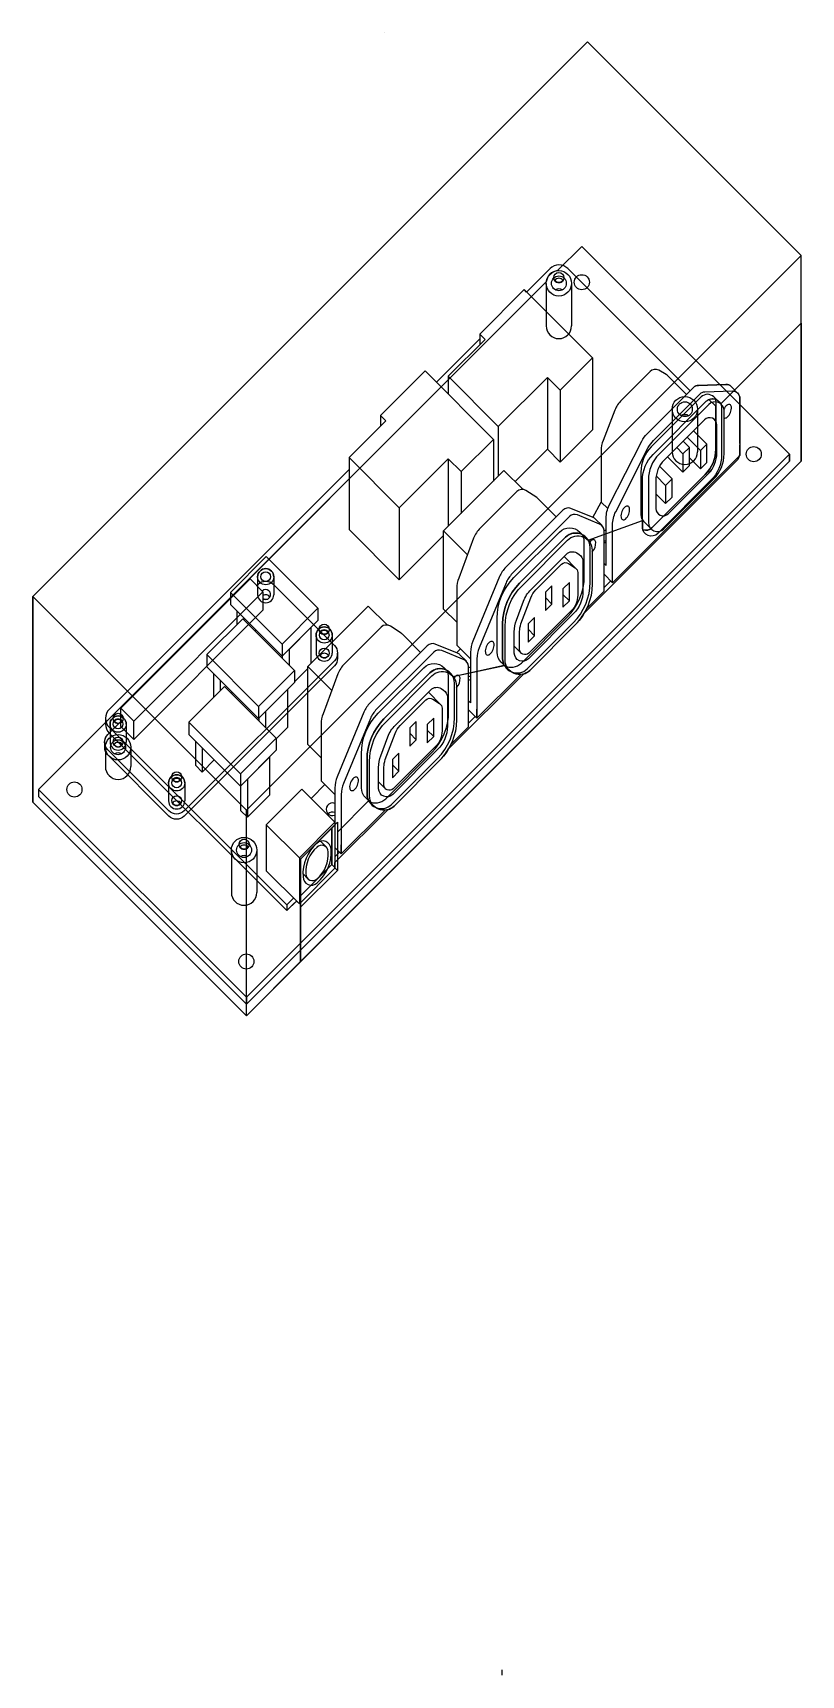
# Model space of a CAD drawing. Header units: inches. Extents: x -2.8 to 5.6, y -8.4 to 9.5.
import ezdxf

# ---------------------------------------------------------------- set-up
doc = ezdxf.new("R2010")
doc.units = ezdxf.units.IN
doc.header["$MEASUREMENT"] = 0
for name, color, linetype, true_color in [('Back Intersection', 7, 'Continuous', 0x713205), ('Enclosure Bottom Outline', 7, 'Continuous', 0x00175c), ('Enclosure Top', 7, 'Continuous', 0xf2fe9a), ('Enclosure Top Outline', 7, 'Continuous', 0xc0d902), ('Enclosure Top Outline Back', 7, 'Continuous', 0x8a9d02), ('Front Intersection', 7, 'Continuous', 0xdc5004), ('PCB Front', 7, 'Continuous', 0xfac2f4), ('PCB Outline', 7, 'Continuous', 0x750000), ('RPi Outline', 7, 'Continuous', 0x2a0038), ('Spacers', 7, 'Continuous', 0x9ee5fa), ('Spacers Outline', 7, 'Continuous', 0x0ba6d5)]:
    doc.layers.add(name, color=color, linetype=linetype, true_color=true_color)
for name, color, linetype in [('Enclosure Bottom', 160, 'Continuous'), ('PCB Back', 1, 'Continuous'), ('RPi', 202, 'Continuous')]:
    doc.layers.add(name, color=color, linetype=linetype)

msp = doc.modelspace()

# ---------------------------------------------------------------- linework, layer by layer
at = {"layer": 'Back Intersection'}
msp.add_lwpolyline([(0.15, 0.1), (0.15, -0.621), (0.15, 0.1), (0.491, 0.441), (0.491, 0.841), (0.554, 0.904), (0.554, 0.795), (0.895, 1.138), (0.896, 1.135, 0.331416), (1.082, 1.162), (1.587, 1.667, 0.198912), (1.771, 2.113), (1.771, 2.493, 0.119138), (1.754, 2.564), (1.818, 2.501), (2.381, 2.62, 0.331416), (2.567, 2.647), (3.072, 3.152, 0.198912), (3.256, 3.598), (3.256, 3.978, 0.124309), (3.237, 4.052, -0.009107), (3.242, 4.049), (3.298, 3.993), (3.893, 4.209), (3.893, 4.135, 0.077234), (3.898, 4.105, 0.280454), (3.997, 4.129), (4.58, 4.712, 0.198912), (4.695, 4.99), (4.695, 5.459), (4.621, 5.533, -0.220134), (4.703, 5.532), (4.749, 5.486), (5.63, 6.367), (5.63, 4.859), (0.15, -0.621)], format="xyb", dxfattribs=at)
at = {"layer": 'Enclosure Bottom'}
for p, q in [((2.839, 6.804), (2.839, 6.338)), ((3.117, 6.804), (3.117, 6.338)), ((4.218, 5.426), (4.218, 4.96)), ((4.496, 5.426), (4.496, 4.96)), ((-0.443, -1.086), (5.503, 4.859)), ((5.503, 4.934), (5.503, 4.859)), ((0.469, 4.448), (-2.717, 1.263)), ((-1.986, 1.725), (-1.986, 1.513)), ((-1.708, 1.725), (-1.708, 1.513)), ((-2.717, 1.263), (-2.717, 1.188)), ((-2.717, 1.188), (-0.443, -1.086)), ((-0.607, 0.6), (-0.607, 0.134)), ((-0.329, 0.6), (-0.329, 0.134)), ((-0.443, -1.011), (-0.443, -1.086))]:
    msp.add_line(p, q, dxfattribs=at)
msp.add_lwpolyline([(2.84, 6.819), (-2.717, 1.263), (-0.443, -1.011), (5.503, 4.934), (3.229, 7.208), (2.964, 6.943)], dxfattribs=at)
for centre, radius in [((2.978, 6.804), 0.139), ((2.978, 6.804), 0.0815), ((3.229, 6.816), 0.0825), ((4.357, 5.426), 0.139), ((4.357, 5.426), 0.0815), ((5.111, 4.934), 0.0825), ((-1.847, 1.725), 0.139), ((-1.847, 1.725), 0.0815), ((-2.325, 1.263), 0.0825), ((-0.468, 0.6), 0.139), ((-0.468, 0.6), 0.0815), ((-0.443, -0.62), 0.0825)]:
    msp.add_circle(centre, radius, dxfattribs=at)
for centre, radius, start, end in [((2.978, 6.667), 0.077, 58.8487, 121.1513), ((2.978, 6.338), 0.139, 180, 360), ((4.357, 5.289), 0.077, 58.8487, 121.1513), ((4.357, 4.96), 0.139, 180, 360), ((-1.847, 1.588), 0.077, 58.8487, 121.1513), ((-1.847, 1.513), 0.139, 180, 0), ((-0.468, 0.463), 0.077, 58.8487, 121.1513), ((-0.468, 0.134), 0.139, 180, 360)]:
    msp.add_arc(centre, radius, start, end, dxfattribs=at)
at = {"layer": 'Enclosure Bottom Outline'}
msp.add_line((0.469, 4.448), (-2.717, 1.263), dxfattribs=at)
msp.add_lwpolyline([(-0.443, -1.086), (5.503, 4.859), (5.503, 4.934), (3.229, 7.208), (2.964, 6.943, 0.353274), (2.84, 6.819), (-2.717, 1.263), (-2.717, 1.188)], format="xyb", close=True, dxfattribs=at)
for centre in [(3.229, 6.816), (5.111, 4.934), (-2.325, 1.263), (-0.443, -0.62)]:
    msp.add_circle(centre, 0.0825, dxfattribs=at)
at = {"layer": 'Enclosure Top'}
for p, q in [((-2.78, 3.374), (3.292, 9.447)), ((5.63, 7.109), (3.292, 9.447)), ((-0.443, 1.036), (5.63, 7.109)), ((5.63, 4.859), (5.63, 7.109)), ((4.695, 5.459), (4.621, 5.533)), ((-0.443, -1.214), (5.63, 4.859)), ((4.326, 3.555), (-0.443, -1.214)), ((-0.443, 1.036), (-2.78, 3.374)), ((-2.78, 1.124), (-2.78, 3.374)), ((-0.443, -1.214), (-2.78, 1.124)), ((-0.443, -1.214), (-0.443, 1.036)), ((0.15, 0.5), (0.554, 0.904)), ((0.554, 0.904), (0.554, 0.377)), ((0.491, 0.841), (0.491, 0.441)), ((0.15, 0.5), (0.15, -0.027)), ((0.15, 0.1), (0.491, 0.441)), ((0.15, -0.027), (0.554, 0.377)), ((0.554, 0.377), (0.491, 0.441)), ((-0.443, -1.011), (-0.443, -1.086))]:
    msp.add_line(p, q, dxfattribs=at)
for points in [[(3.893, 4.135), (3.893, 4.652, -0.198912), (4.009, 4.93), (4.592, 5.513, -0.668179), (4.759, 5.444), (4.759, 4.927, -0.198912), (4.643, 4.648), (4.061, 4.065, -0.668179)], [(3.052, 4.025), (2.547, 3.52, 0.198912), (2.362, 3.075), (2.362, 2.695, 0.668179), (2.63, 2.584), (3.135, 3.088, 0.198912), (3.32, 3.534), (3.32, 3.914, 0.668179)], [(1.567, 2.54), (1.062, 2.035, 0.198912), (0.878, 1.59), (0.878, 1.21, 0.668179), (1.146, 1.099), (1.65, 1.604, 0.198912), (1.835, 2.049), (1.835, 2.429, 0.668179)]]:
    msp.add_lwpolyline(points, format="xyb", close=True, dxfattribs=at)
for points in [[(4.691, 5.537, -0.077234), (4.695, 5.507), (4.695, 4.99, -0.198912), (4.58, 4.712), (3.997, 4.129, -0.280454), (3.898, 4.105, -0.280454)], [(2.381, 2.62, 0.331416), (2.567, 2.647), (3.072, 3.152, 0.198912), (3.256, 3.598), (3.256, 3.978, 0.124309), (3.237, 4.052, 0.124309)], [(0.896, 1.135, 0.331416), (1.082, 1.162), (1.587, 1.667, 0.198912), (1.771, 2.113), (1.771, 2.493, 0.124309), (1.752, 2.567, 0.124309)]]:
    msp.add_lwpolyline(points, format="xyb", dxfattribs=at)
msp.add_arc((2.992, 3.075), 0.63, 135, 180, dxfattribs=at)
at = {"layer": 'Enclosure Top Outline'}
for p, q in [((-2.78, 3.374), (3.292, 9.447)), ((5.63, 7.109), (3.292, 9.447)), ((5.63, 4.859), (5.63, 7.109)), ((-0.443, -1.214), (5.63, 4.859)), ((4.326, 3.555), (-0.443, -1.214)), ((-2.78, 1.124), (-2.78, 3.374)), ((-0.443, -1.214), (-2.78, 1.124))]:
    msp.add_line(p, q, dxfattribs=at)
for points in [[(3.893, 4.209), (3.893, 4.652, -0.198912), (4.009, 4.93), (4.592, 5.513, -0.091137), (4.621, 5.533)], [(3.237, 4.052, 0.331416), (3.052, 4.025), (2.547, 3.52, 0.198912), (2.362, 3.075), (2.362, 2.695, 0.119138), (2.38, 2.623, 0.119138)], [(1.754, 2.564, 0.005095), (1.752, 2.567, 0.331416), (1.567, 2.54), (1.062, 2.035, 0.198912), (0.878, 1.59), (0.878, 1.21, 0.119138), (0.895, 1.138, 0.119138)]]:
    msp.add_lwpolyline(points, format="xyb", dxfattribs=at)
msp.add_lwpolyline([(0.491, 0.841), (0.15, 0.5), (0.15, 0.1)], dxfattribs=at)
msp.add_arc((2.992, 3.075), 0.63, 135, 180, dxfattribs=at)
at = {"layer": 'Enclosure Top Outline Back'}
for points in [[(4.621, 5.533), (4.695, 5.459), (4.695, 4.99, -0.198912), (4.58, 4.712), (3.997, 4.129, -0.280454), (3.898, 4.105, -0.077234), (3.893, 4.135), (3.893, 4.209)], [(2.381, 2.62, 0.331416), (2.567, 2.647), (3.072, 3.152, 0.198912), (3.256, 3.598), (3.256, 3.978, 0.124309), (3.237, 4.052)], [(0.895, 1.138, 0.005095), (0.896, 1.135, 0.331416), (1.082, 1.162), (1.587, 1.667, 0.198912), (1.771, 2.113), (1.771, 2.493, 0.119138), (1.754, 2.564, 0.119138)]]:
    msp.add_lwpolyline(points, format="xyb", dxfattribs=at)
at = {"layer": 'Front Intersection'}
msp.add_lwpolyline([(5.63, 6.349), (5.63, 7.109), (3.292, 9.447), (-2.78, 3.374), (-2.78, 1.124), (-0.443, -1.214), (0.15, -0.621), (0.15, 0.5), (0.554, 0.904), (0.554, 0.795), (0.895, 1.138, -0.119138), (0.878, 1.21), (0.878, 1.59, -0.198912), (1.062, 2.035), (1.567, 2.54, -0.32577), (1.75, 2.569), (1.818, 2.501), (2.38, 2.623, -0.119138), (2.362, 2.695), (2.362, 3.075, -0.198912), (2.547, 3.52), (3.052, 4.025, -0.341553), (3.242, 4.049), (3.298, 3.993), (3.893, 4.209), (3.893, 4.652, -0.198912), (4.009, 4.93), (4.592, 5.513, -0.317644), (4.703, 5.532), (4.749, 5.486), (5.63, 6.367)], format="xyb", dxfattribs=at)
at = {"layer": 'PCB Back'}
for p, q in [((2.112, 6.249), (2.112, 6.133)), ((3.347, 5.987), (3.347, 5.199)), ((1.766, 5.787), (1.766, 5.593)), ((2.852, 5.775), (2.852, 4.987)), ((4.375, 5.587), (4.17, 5.792)), ((2.993, 5.634), (2.993, 4.846)), ((4.935, 5.603), (4.865, 5.674)), ((1.027, 5.358), (1.027, 5.242)), ((2.314, 5.238), (2.314, 4.692)), ((2.262, 5.096), (2.262, 4.64)), ((4.959, 4.919), (4.959, 5.037)), ((0.681, 4.896), (0.681, 4.108)), ((1.767, 4.884), (1.767, 4.145)), ((4.963, 4.957), (4.963, 5.02)), ((1.716, 4.093), (2.377, 4.755)), ((1.908, 4.743), (1.908, 4.286)), ((2.377, 4.755), (2.583, 4.549)), ((1.23, 4.347), (1.23, 3.559)), ((2.949, 4.248), (2.749, 4.448)), ((3.441, 4.41), (3.514, 4.338)), ((3.451, 4.152), (3.38, 4.222)), ((1.716, 4.093), (1.977, 3.832)), ((1.716, 3.238), (1.716, 4.093)), ((-0.618, 3.42), (-0.618, 3.287)), ((3.474, 3.434), (3.474, 3.534)), ((-0.618, 3.287), (-0.052, 2.721)), ((0.231, 2.609), (0.892, 3.27)), ((0.34, 3.247), (0.34, 3.114)), ((0.892, 3.27), (1.098, 3.064)), ((1.716, 3.238), (1.86, 3.094)), ((-0.542, 3.072), (-0.542, 3.211)), ((-0.471, 3.14), (-0.471, 3.12)), ((-0.052, 2.721), (0.34, 3.114)), ((-0.348, 2.998), (-0.338, 3.008)), ((0.024, 2.797), (0.264, 3.038)), ((0.264, 3.038), (0.264, 2.642)), ((1.464, 2.763), (1.265, 2.963)), ((-0.874, 2.739), (-0.874, 2.606)), ((-0.052, 2.854), (-0.052, 2.721)), ((-0.047, 2.696), (-0.047, 2.726)), ((0.024, 2.797), (0.024, 2.625)), ((1.859, 2.759), (1.901, 2.802)), ((2.011, 2.693), (1.86, 2.843)), ((2.011, 2.693), (1.86, 2.843)), ((1.966, 2.667), (1.895, 2.738)), ((-0.874, 2.606), (-0.309, 2.04)), ((-0.798, 2.273), (-0.798, 2.53)), ((0.084, 2.44), (0.231, 2.587)), ((0.084, 2.566), (0.084, 2.433)), ((0.231, 2.609), (0.492, 2.347)), ((0.231, 1.754), (0.231, 2.609)), ((-0.728, 2.459), (-0.728, 2.344)), ((-0.309, 2.04), (0.084, 2.433)), ((-0.233, 2.116), (0.008, 2.357)), ((0.008, 2.357), (0.008, 1.94)), ((-0.606, 2.316), (-0.595, 2.327)), ((-0.309, 2.173), (-0.309, 2.04)), ((2.011, 2.212), (1.989, 2.234)), ((-1.985, 2.042), (-1.985, 1.979)), ((-1.073, 1.999), (-1.073, 1.866)), ((-0.303, 2.014), (-0.303, 2.045)), ((-0.233, 2.116), (-0.233, 1.943)), ((2.081, 2.042), (1.989, 2.134)), ((1.989, 1.949), (1.989, 2.049)), ((2.011, 2.112), (2.081, 2.042)), ((2.081, 2.042), (2.011, 2.112)), ((2.081, 2.042), (2.081, 2.142)), ((-1.073, 1.866), (-0.507, 1.3)), ((-0.115, 1.817), (0.008, 1.94)), ((-0.115, 1.825), (-0.115, 1.692)), ((-0.997, 1.525), (-0.997, 1.789)), ((-0.926, 1.719), (-0.926, 1.454)), ((-0.507, 1.3), (-0.115, 1.692)), ((0.231, 1.754), (0.375, 1.609)), ((-0.926, 1.454), (-0.997, 1.525)), ((-0.926, 1.454), (-0.794, 1.586)), ((-0.431, 1.376), (-0.191, 1.616)), ((-0.191, 1.616), (-0.191, 1.199)), ((-0.507, 1.433), (-0.507, 1.3)), ((-0.502, 1.03), (-0.502, 1.305)), ((-0.431, 1.376), (-0.431, 0.959)), ((-0.225, 0.877), (0.164, 1.267)), ((0.526, 0.905), (0.164, 1.267)), ((0.272, 1.172), (0.416, 1.317)), ((0.526, 1.208), (0.375, 1.358)), ((0.526, 1.208), (0.375, 1.358)), ((-0.431, 0.959), (-0.191, 1.199)), ((-0.431, 0.959), (-0.502, 1.03)), ((0.137, 0.515), (0.526, 0.905)), ((0.526, 0.905), (0.526, 0.401)), ((0.137, 0.515), (-0.225, 0.877)), ((-0.225, 0.877), (-0.225, 0.373)), ((0.433, 0.63), (0.367, 0.696)), ((0.526, 0.628), (0.596, 0.557)), ((0.596, 0.557), (0.526, 0.628)), ((0.596, 0.557), (0.526, 0.627)), ((0.596, 0.557), (0.596, 0.657)), ((-0.225, 0.373), (0.137, 0.011)), ((0.137, 0.515), (0.137, 0.011)), ((0.137, 0.011), (0.526, 0.401)), ((0.23, 0.286), (0.177, 0.339)), ((0, 0), (0, -0.063))]:
    msp.add_line(p, q, dxfattribs=at)
for points in [[(4.415, 5.626), (3.076, 6.965, 0.414214), (2.881, 6.965), (2.625, 6.709)], [(4.17, 5.792, 0.066556), (4.153, 5.805), (4.071, 5.852, 0.33833), (3.976, 5.839), (3.662, 5.525, 0.104018), (3.592, 5.417), (3.462, 5.085, 0.092971), (3.441, 4.972), (3.441, 4.41)], [(3.496, 3.715), (3.496, 4.232, -0.118087), (3.53, 4.374), (3.886, 5.076, -0.078971), (3.944, 5.156), (4.452, 5.664, -0.190563), (4.506, 5.687), (4.806, 5.697, -0.207289), (4.865, 5.674)], [(4.819, 5.471, 0.103171), (4.785, 5.427, 0.103171)], [(4.787, 5.332, 0.321019), (4.819, 5.338, 0.243385), (4.866, 5.452, 0.659306), (4.819, 5.471)], [(4.959, 4.985, 0.131079), (4.959, 5.056)], [(3.256, 3.193), (4.923, 4.86, 0.198912), (4.963, 4.957)], [(0.681, 4.765), (-1.944, 2.14, 0.414214), (-1.944, 1.944), (0, 0), (0.074, 0.074)], [(2.749, 4.448, 0.051489), (2.737, 4.458), (2.618, 4.536, 0.35515), (2.519, 4.526), (2.117, 4.125, 0.106686), (2.045, 4.013), (1.881, 3.576, 0.090309), (1.86, 3.465), (1.86, 2.843)], [(3.38, 4.222, 0.100068), (3.354, 4.24), (3.109, 4.339, 0.301643), (3.023, 4.322), (2.397, 3.696, 0.098221), (2.329, 3.594), (2.035, 2.886, 0.098762), (2.011, 2.765), (2.011, 2.212)], [(3.705, 4.357, 0.240938), (3.658, 4.244, 0.676723), (3.706, 4.224, 0.243385), (3.752, 4.338, 0.659306), (3.705, 4.357)], [(3.282, 3.242), (3.474, 3.434), (3.474, 4.096, 0.305052), (3.424, 4.169), (3.18, 4.269, 0.301643), (3.094, 4.251), (2.468, 3.626, 0.098221), (2.4, 3.524), (2.105, 2.815, 0.098762), (2.081, 2.694), (2.081, 2.042), (2.561, 2.521)], [(3.334, 3.99, 0.052585), (3.315, 3.97, 0.052585)], [(3.342, 3.864, 0.22357), (3.381, 3.971, 0.659306), (3.334, 3.99)], [(1.265, 2.963, 0.051489), (1.252, 2.973), (1.133, 3.051, 0.35515), (1.034, 3.041), (0.632, 2.64, 0.106686), (0.56, 2.528), (0.396, 2.091, 0.090309), (0.375, 1.98), (0.375, 1.358)], [(2.22, 2.876, 0.240938), (2.173, 2.764, 0.676723), (2.221, 2.743, 0.243385), (2.268, 2.857, 0.659306), (2.22, 2.876)], [(1.895, 2.738, 0.100068), (1.869, 2.755), (1.624, 2.854, 0.301643), (1.538, 2.837), (0.913, 2.211, 0.098221), (0.844, 2.109), (0.55, 1.401, 0.098762), (0.526, 1.28), (0.526, 0.905)], [(1.797, 1.757), (1.989, 1.949), (1.989, 2.611, 0.305052), (1.94, 2.684), (1.695, 2.784, 0.301643), (1.609, 2.766), (0.983, 2.141, 0.098221), (0.915, 2.039), (0.621, 1.33, 0.098762), (0.596, 1.209), (0.596, 0.557), (1.076, 1.036)], [(1.849, 2.505, 0.052585), (1.83, 2.485, 0.052585)], [(1.857, 2.379, 0.22357), (1.896, 2.486, 0.659306), (1.849, 2.505)], [(-1.985, 1.979, 0.198912), (-1.944, 1.881), (0, -0.063), (0.074, 0.011)], [(0.735, 1.391, 0.240938), (0.688, 1.279, 0.676723), (0.736, 1.258, 0.243385), (0.783, 1.372, 0.659306), (0.735, 1.391)], [(0.33, 0.674, 0.240938), (0.178, 0.308, 0.676723), (0.332, 0.242, 0.243385), (0.484, 0.612, 0.659306), (0.33, 0.673)], [(0.331, 0.631, 0.240938), (0.209, 0.339, 0.676723), (0.332, 0.286, 0.243385), (0.453, 0.582, 0.659306), (0.33, 0.631)]]:
    msp.add_lwpolyline(points, format="xyb", dxfattribs=at)
for points in [[(2.993, 5.634), (3.347, 5.987), (2.599, 6.735), (2.112, 6.249), (2.17, 6.191), (1.766, 5.787), (2.314, 5.238), (2.852, 5.775)], [(1.908, 4.743), (2.262, 5.096), (1.514, 5.845), (1.027, 5.358), (1.085, 5.3), (0.681, 4.896), (1.23, 4.347), (1.767, 4.884)], [(-0.052, 2.854), (-0.618, 3.42), (-0.225, 3.812), (0.34, 3.247)], [(-0.309, 2.173), (-0.874, 2.739), (-0.482, 3.131), (0.084, 2.566)], [(-0.507, 1.433), (-1.073, 1.999), (-0.681, 2.391), (-0.115, 1.825)]]:
    msp.add_lwpolyline(points, close=True, dxfattribs=at)
for points in [[(2.112, 6.196), (1.637, 5.721)], [(2.498, 4.634), (2.852, 4.987), (2.993, 4.846), (3.347, 5.199)], [(4.959, 4.919), (3.566, 3.527), (3.474, 3.619)], [(3.348, 4.242), (3.441, 4.41)], [(0.681, 4.108), (1.23, 3.559), (1.716, 4.045)], [(3.496, 3.715), (3.474, 3.737)], [(3.474, 3.474), (3.546, 3.546)], [(1.771, 1.708), (2.589, 2.526)], [(1.989, 1.989), (2.062, 2.062)], [(1.078, 1.591), (1.186, 1.877)], [(0.526, 0.463), (1.104, 1.041)], [(0.526, 0.526), (0.577, 0.577)], [(0.074, 0.011), (0.105, 0.042)]]:
    msp.add_lwpolyline(points, dxfattribs=at)
msp.add_lwpolyline([(4.577, 5.617), (4.877, 5.626, -0.42367), (4.959, 5.547), (4.959, 4.919), (3.566, 3.527), (3.566, 4.161, -0.118087), (3.6, 4.304), (3.957, 5.006, -0.078971), (4.015, 5.085), (4.523, 5.594, -0.190563)], format="xyb", close=True, dxfattribs=at)
for centre in [(2.978, 6.867), (0.409, 3.017), (-1.847, 2.042), (-1.206, 1.401), (-0.468, 0.663)]:
    msp.add_circle(centre, 0.055, dxfattribs=at)
for centre, radius, start, end in [((2.978, 6.804), 0.055, 34.9406, 145.0594), ((3.47, 4.034), 0.067, 67.6702, 87.0898), ((3.47, 3.916), 0.067, 67.6702, 86.9751), ((3.47, 4.034), 0.067, 273.0249, 292.3298), ((0.409, 2.954), 0.055, 34.9406, 145.0594), ((1.985, 2.531), 0.0695, 68.5142, 87.084), ((1.985, 2.431), 0.0695, 68.5142, 87.084), ((1.985, 2.531), 0.0695, 272.916, 291.4858), ((-1.847, 1.979), 0.055, 34.9406, 145.0594), ((-1.206, 1.338), 0.055, 34.9406, 145.0594), ((0.367, 1.077), 0.135, 135, 138.9624), ((0.5, 1.046), 0.0695, 68.5142, 291.4858), ((0.5, 0.946), 0.0695, 68.5142, 133.993), ((-0.468, 0.6), 0.055, 34.9406, 145.0594)]:
    msp.add_arc(centre, radius, start, end, dxfattribs=at)
at = {"layer": 'PCB Front'}
for p, q in [((4.758, 5.477), (4.675, 5.56)), ((4.407, 5.008), (4.338, 5.077)), ((4.528, 4.974), (4.382, 5.12)), ((4.599, 5.044), (4.452, 5.191)), ((4.336, 4.738), (4.168, 4.906)), ((4.336, 4.938), (4.268, 5.006)), ((4.528, 4.774), (4.407, 4.895)), ((4.146, 4.592), (4.042, 4.696)), ((4.217, 4.663), (4.079, 4.801)), ((4.146, 4.392), (4.039, 4.5)), ((3.987, 4.115), (3.904, 4.199)), ((3.296, 3.993), (3.207, 4.081)), ((3.035, 3.813), (3.171, 3.676)), ((2.901, 3.292), (2.83, 3.363)), ((3.093, 3.328), (3.022, 3.399)), ((2.711, 2.946), (2.64, 3.017)), ((2.49, 2.832), (2.565, 2.756)), ((1.811, 2.508), (1.722, 2.596)), ((2.436, 2.567), (2.348, 2.655)), ((1.55, 2.328), (1.686, 2.191)), ((1.416, 1.807), (1.345, 1.878)), ((1.608, 1.843), (1.537, 1.914)), ((1.226, 1.462), (1.155, 1.532)), ((1.005, 1.347), (1.08, 1.271)), ((0.951, 1.082), (0.863, 1.17))]:
    msp.add_line(p, q, dxfattribs=at)
for points in [[(4.675, 5.56, 0.414214), (4.535, 5.56), (3.99, 5.015, 0.198912), (3.875, 4.737), (3.875, 4.269, 0.198912), (3.904, 4.199, 0.198912)], [(4.615, 4.723, 0.198912), (4.707, 4.945), (4.707, 5.255, 0.668179), (4.572, 5.31), (4.131, 4.869, 0.198912), (4.039, 4.647), (4.039, 4.338, 0.668179), (4.173, 4.282), (4.647, 4.756)], [(2.348, 2.655, -0.198912), (2.302, 2.766), (2.302, 3.137, -0.198912), (2.486, 3.583), (2.985, 4.081, -0.414214), (3.207, 4.081, -0.414214)], [(3.342, 3.881), (3.342, 3.51, -0.198912), (3.157, 3.065), (2.659, 2.567, -0.668179), (2.39, 2.678), (2.39, 3.049, -0.198912), (2.575, 3.494), (3.073, 3.993, -0.665823), (3.342, 3.882)], [(3.136, 3.185), (2.644, 2.693, -0.668179), (2.49, 2.756), (2.49, 2.99, -0.090309), (2.513, 3.117), (2.591, 3.324, -0.106686), (2.673, 3.452), (3.062, 3.84, -0.35515), (3.175, 3.852), (3.201, 3.834, -0.252993), (3.242, 3.759), (3.242, 3.44, -0.198912), (3.136, 3.185)], [(0.863, 1.17, -0.198912), (0.817, 1.281), (0.817, 1.652, -0.198912), (1.001, 2.098), (1.5, 2.596, -0.414214), (1.722, 2.596, -0.414214)], [(1.857, 2.396), (1.857, 2.025, -0.198912), (1.672, 1.58), (1.174, 1.082, -0.668179), (0.905, 1.193), (0.905, 1.564, -0.198912), (1.09, 2.009), (1.588, 2.508, -0.665823), (1.857, 2.397)], [(1.651, 1.7), (1.159, 1.208, -0.668179), (1.005, 1.271), (1.005, 1.505, -0.090309), (1.028, 1.632), (1.106, 1.839, -0.106686), (1.188, 1.967), (1.577, 2.355, -0.35515), (1.69, 2.367), (1.716, 2.349, -0.252993), (1.757, 2.274), (1.757, 1.955, -0.198912), (1.651, 1.7)]]:
    msp.add_lwpolyline(points, format="xyb", dxfattribs=at)
for points in [[(4.787, 4.939), (4.787, 5.407, 0.668179), (4.618, 5.477), (4.073, 4.932, 0.198912), (3.958, 4.653), (3.958, 4.185, 0.668179), (4.127, 4.115), (4.672, 4.661, 0.198912)], [(3.184, 3.639), (3.184, 3.39, -0.198912), (3.114, 3.22), (2.65, 2.756, -0.668179), (2.548, 2.799), (2.548, 2.991, -0.090309), (2.563, 3.076), (2.671, 3.362, -0.106686), (2.726, 3.447), (3.008, 3.729, -0.35515), (3.083, 3.737), (3.157, 3.689, -0.252993)], [(1.699, 2.154), (1.699, 1.905, -0.198912), (1.629, 1.735), (1.165, 1.271, -0.668179), (1.063, 1.314), (1.063, 1.506, -0.090309), (1.078, 1.591), (1.186, 1.877, -0.106686), (1.241, 1.962), (1.523, 2.244, -0.35515), (1.599, 2.252), (1.672, 2.204, -0.252993)]]:
    msp.add_lwpolyline(points, format="xyb", close=True, dxfattribs=at)
for points in [[(4.599, 4.844), (4.599, 5.044), (4.528, 4.974), (4.528, 4.774)], [(4.407, 4.808), (4.407, 5.008), (4.336, 4.938), (4.336, 4.738)], [(4.217, 4.463), (4.217, 4.663), (4.146, 4.592), (4.146, 4.392)], [(2.901, 3.292), (2.901, 3.492), (2.83, 3.422), (2.83, 3.222)], [(3.093, 3.328), (3.093, 3.528), (3.022, 3.458), (3.022, 3.258)], [(2.711, 2.946), (2.711, 3.146), (2.64, 3.076), (2.64, 2.876)], [(1.416, 1.807), (1.416, 2.007), (1.345, 1.937), (1.345, 1.737)], [(1.608, 1.843), (1.608, 2.043), (1.537, 1.973), (1.537, 1.773)], [(1.226, 1.462), (1.226, 1.662), (1.155, 1.591), (1.155, 1.391)]]:
    msp.add_lwpolyline(points, close=True, dxfattribs=at)
msp.add_lwpolyline([(2.563, 3.076), (2.671, 3.362)], dxfattribs=at)
at = {"layer": 'PCB Outline'}
msp.add_lwpolyline([(1.073, 9.546), (1.072, 9.545)], dxfattribs=at)
msp.add_lwpolyline([(2.112, 6.196), (1.637, 5.721), (1.514, 5.845), (1.027, 5.358), (1.027, 5.242), (0.681, 4.896), (0.681, 4.765), (-1.944, 2.14, 0.198912), (-1.985, 2.042), (-1.985, 1.979, 0.198912), (-1.944, 1.881), (0, -0.063), (0.105, 0.042), (0.137, 0.011), (0.526, 0.401), (0.526, 0.463), (1.104, 1.041, 0.130583), (1.174, 1.082), (1.672, 1.58, 0.064464), (1.771, 1.708), (2.589, 2.526, 0.130583), (2.659, 2.567), (3.157, 3.065, 0.064464), (3.256, 3.193), (4.923, 4.86, 0.198912), (4.963, 4.957), (4.963, 5.02, 0.06526), (4.959, 5.056), (4.959, 5.547, 0.198912), (4.935, 5.603), (4.865, 5.674, 0.207289), (4.806, 5.697), (4.506, 5.687, 0.190563), (4.452, 5.664), (4.415, 5.626), (3.076, 6.965, 0.414214), (2.881, 6.965), (2.625, 6.709), (2.599, 6.735), (2.112, 6.249)], format="xyb", close=True, dxfattribs=at)
for centre, start, end in [((2.978, 6.804), 34.9406, 145.0594), ((2.978, 6.867), 214.9406, 325.0594), ((0.409, 2.954), 34.9406, 145.0594), ((0.409, 3.017), 214.9406, 325.0594), ((-1.847, 1.979), 34.9406, 145.0594), ((-1.847, 2.042), 214.9406, 325.0594), ((-1.206, 1.338), 34.9406, 145.0594), ((-1.206, 1.401), 214.9406, 325.0594), ((-0.468, 0.6), 34.9406, 145.0594), ((-0.468, 0.663), 214.9406, 325.0594)]:
    msp.add_arc(centre, 0.055, start, end, dxfattribs=at)
at = {"layer": 'RPi'}
for p, q in [((-1.817, 2.154), (-0.403, 3.568)), ((-1.675, 2.012), (-0.261, 3.426)), ((-0.261, 3.426), (-0.403, 3.568)), ((-0.261, 3.426), (-0.261, 3.226)), ((-1.675, 1.812), (-0.261, 3.226)), ((0.555, 2.699), (0.555, 2.756)), ((-1.675, 2.012), (-1.817, 2.154)), ((-1.817, 1.954), (-1.817, 2.154)), ((-1.675, 1.812), (-1.675, 2.012)), ((-1.675, 1.812), (-1.817, 1.954)), ((-1.994, 1.724), (-1.994, 1.781)), ((2.354, -8.376), (2.354, -8.433))]:
    msp.add_line(p, q, dxfattribs=at)
for points in [[(-0.33, 3.495), (-0.315, 3.509, -0.414214), (-0.149, 3.509), (0.52, 2.84, -0.414214), (0.52, 2.673), (-1.124, 1.029, -0.414214), (-1.291, 1.029), (-1.96, 1.698, -0.414214), (-1.96, 1.865), (-1.817, 2.007)], [(0.555, 2.699, -0.198912), (0.52, 2.616), (-1.124, 0.972, -0.414214), (-1.291, 0.972), (-1.96, 1.641, -0.198912), (-1.994, 1.724, -0.198912)]]:
    msp.add_lwpolyline(points, format="xyb", dxfattribs=at)
for centre in [(0.409, 2.757), (-1.847, 1.782), (-1.206, 1.141)]:
    msp.add_circle(centre, 0.054, dxfattribs=at)
for centre, start, end in [((-0.231, 3.398), 236.1846, 136.1446), ((-0.231, 3.341), 31.8554, 123.8154), ((0.409, 2.7), 31.8554, 148.1446), ((-1.847, 1.725), 31.8554, 148.1446), ((-1.206, 1.084), 31.8554, 148.1446)]:
    msp.add_arc(centre, 0.054, start, end, dxfattribs=at)
at = {"layer": 'RPi Outline'}
for points in [[(-1.817, 2.154), (-0.403, 3.568), (-0.33, 3.495), (-0.315, 3.509, -0.414214), (-0.149, 3.509), (0.52, 2.84, -0.198912), (0.555, 2.756), (0.555, 2.699, -0.198912), (0.52, 2.616), (-1.124, 0.972, -0.414214), (-1.291, 0.972), (-1.96, 1.641, -0.198912), (-1.994, 1.724), (-1.994, 1.781, -0.198912), (-1.96, 1.865), (-1.817, 2.007)], [(-0.261, 3.386), (-0.261, 3.353, 0.424269), (-0.185, 3.369, 0.424269)], [(0.455, 2.729, 0.555959), (0.364, 2.729, 0.555959)], [(-1.893, 1.754, 0.555959), (-1.801, 1.754, 0.555959)], [(-1.252, 1.113, 0.555959), (-1.16, 1.113, 0.555959)]]:
    msp.add_lwpolyline(points, format="xyb", close=True, dxfattribs=at)
at = {"layer": 'Spacers'}
for p, q in [((-0.32, 3.592), (-0.32, 3.395)), ((-0.143, 3.592), (-0.143, 3.395)), ((0.321, 2.954), (0.321, 2.757)), ((0.498, 2.954), (0.498, 2.757)), ((-1.935, 1.979), (-1.935, 1.782)), ((-1.758, 1.979), (-1.758, 1.782)), ((-1.295, 1.335), (-1.295, 1.138)), ((-1.118, 1.335), (-1.118, 1.138))]:
    msp.add_line(p, q, dxfattribs=at)
for centre, radius in [((-0.231, 3.592), 0.0885), ((-0.231, 3.592), 0.053), ((0.409, 2.954), 0.0885), ((0.409, 2.954), 0.053), ((-1.847, 1.979), 0.0885), ((-1.847, 1.979), 0.053), ((-1.206, 1.335), 0.0885), ((-1.206, 1.335), 0.053)]:
    msp.add_circle(centre, radius, dxfattribs=at)
for centre in [(-0.231, 3.395), (0.409, 2.757), (-1.847, 1.782), (-1.206, 1.138)]:
    msp.add_arc(centre, 0.0885, 180, 0, dxfattribs=at)
at = {"layer": 'Spacers Outline'}
for p, q in [((-0.32, 3.592), (-0.32, 3.395)), ((-0.143, 3.592), (-0.143, 3.395)), ((0.321, 2.954), (0.321, 2.757)), ((0.498, 2.954), (0.498, 2.757)), ((-1.935, 1.979), (-1.935, 1.782)), ((-1.758, 1.979), (-1.758, 1.782)), ((-1.295, 1.335), (-1.295, 1.138)), ((-1.118, 1.335), (-1.118, 1.138))]:
    msp.add_line(p, q, dxfattribs=at)
for centre, start, end in [((-0.231, 3.592), 0, 180), ((-0.231, 3.395), 180, 0), ((0.409, 2.954), 0, 180), ((0.409, 2.757), 180, 0), ((-1.847, 1.979), 0, 180), ((-1.847, 1.782), 180, 0), ((-1.206, 1.335), 0, 180), ((-1.206, 1.138), 180, 0)]:
    msp.add_arc(centre, 0.0885, start, end, dxfattribs=at)

doc.saveas('drawing.dxf')
